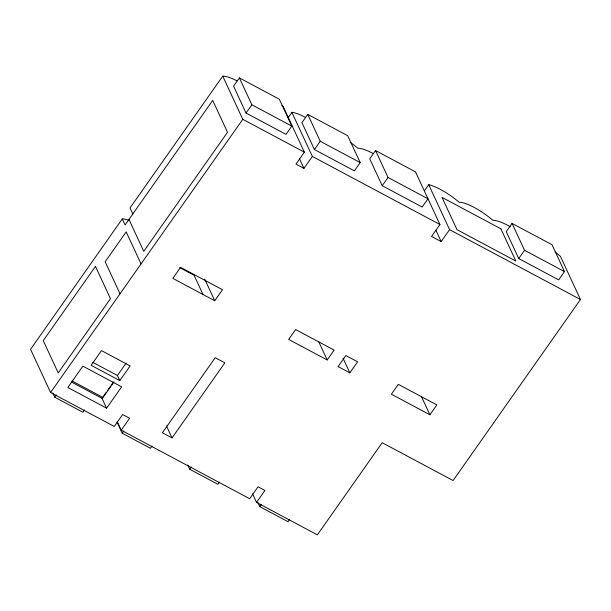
<?xml version="1.0" encoding="UTF-8"?>
<svg xmlns="http://www.w3.org/2000/svg" width="611" height="611" viewBox="0 0 611 611"><rect width="100%" height="100%" fill="white"/><g stroke="black" fill="none" stroke-linecap="round" stroke-linejoin="round"><path stroke-width="0.92" d="M128.707 220.22A29.435 7.851 35.1 0 0 122.284 218.937L30.55 349.332L50.583 392.491L114.242 426.463L122.643 414.525L129.631 418.26L121.238 430.197L249.67 498.736L258.071 486.799L264.93 490.457L256.536 502.395L317.361 534.862L382.188 442.708L453.087 480.544L580.45 299.505L560.417 256.345A29.435 7.851 35.1 0 0 555.132 252.083M237.068 80.896A29.435 7.851 35.1 0 0 222.748 76.138L130.044 207.916L132.831 213.934M239.382 77.887L233.562 86.151L246.05 113.05L285.994 134.367L291.806 126.103L279.326 99.203L239.382 77.887L251.862 104.787L291.806 126.103M246.05 113.05L251.862 104.787M50.583 392.491L242.781 119.305L222.748 76.138M84.524 410.004L82.936 412.257L54.738 397.211L56.327 394.958M288.186 117.511L292.096 112.302A29.435 7.851 35.1 0 1 305.378 117.35M119.809 380.607L91.146 365.309L101.479 350.615L130.143 365.913L119.809 380.607L117.434 375.482L126.133 363.11M106.604 408.179L67.836 387.489L82.852 366.142L121.627 386.832L106.604 408.179L102.029 398.319L106.314 392.216M107.391 390.689L110.606 386.114M111.683 384.594L113.295 382.303M113.959 381.906L103.007 397.478L72.121 380.997M307.761 114.379L301.949 122.651L314.436 149.542L354.38 170.859L360.192 162.595L347.705 135.703L307.761 114.379L320.248 141.278L360.192 162.595M281.892 105.688L283.237 106.642L304.362 152.17L295.968 164.107L303.957 168.369L312.351 156.431L291.859 112.287M314.436 149.542L320.248 141.278M214.751 300.749L222.503 289.729L180.558 267.343L172.806 278.364L214.751 300.749L204.723 279.151M152.009 446.022L150.428 448.275L122.231 433.23L123.812 430.976M172.035 437.919L224.848 362.85L215.209 357.71L162.396 432.779L172.035 437.919L166.482 425.966M375.551 150.558L369.731 158.822L382.219 185.721L422.163 207.037L427.975 198.774L388.031 177.457L375.551 150.558L415.495 171.874L439.943 224.52L431.542 236.457L441.173 241.597L449.574 229.66L428.701 184.69L424.5 190.655M382.219 185.721L388.031 177.457M219.502 482.041L217.913 484.294L189.716 469.248L191.304 466.987M327.19 359.971L334.133 350.103L295.602 329.535L288.652 339.411L327.19 359.971L318.659 341.595M349.859 372.847L357.611 361.827L345.849 355.556L338.097 366.577L349.859 372.847L343.038 358.168M289.561 519.426L287.98 521.679L259.782 506.634L261.363 504.38M512.056 223.405L506.244 231.668L518.724 258.568L558.668 279.884L564.488 271.62L552 244.721L512.056 223.405L524.543 250.304L564.488 271.62M518.724 258.568L524.543 250.304M429.9 414.785L436.842 404.917L398.311 384.35L391.368 394.217L429.9 414.785L421.369 396.409M428.701 184.69L429.312 184.812A29.435 7.851 35.1 0 1 459.113 202.279A29.435 7.851 35.1 0 1 492.878 220.304A29.435 7.851 35.1 0 1 510.353 226.788M242.781 119.305L304.362 152.17M312.351 156.431L439.943 224.52M449.574 229.66L580.45 299.505M179.825 267.656L194.077 275.263L202.997 294.471M92.857 362.369L117.434 375.482M71.502 382.028L102.029 398.319M435.956 230.355L441.173 241.597M299.535 158.845L303.957 168.369M128.959 219.441L143.761 251.335L227.513 132.289L212.712 100.395L125.079 224.955L122.284 218.937M257.796 502.364L259.782 506.634M252.549 493.81L256.536 502.395M141.057 263.899L126.187 231.882L105.161 261.775L120.023 293.792M187.737 464.979L189.716 469.248M117.259 421.621L121.238 430.197M117.075 422.125L122.231 433.23M52.76 392.942L54.738 397.211M350.661 142.592A29.435 7.851 35.1 0 1 357.817 148.221A29.435 7.851 35.1 0 1 372.916 153.392M95.484 266.388L43.244 340.64L58.228 372.916L110.461 298.664L95.484 266.388M500.875 228.804L442.02 197.399L457.005 229.675L515.852 261.08L500.875 228.804"/></g></svg>
